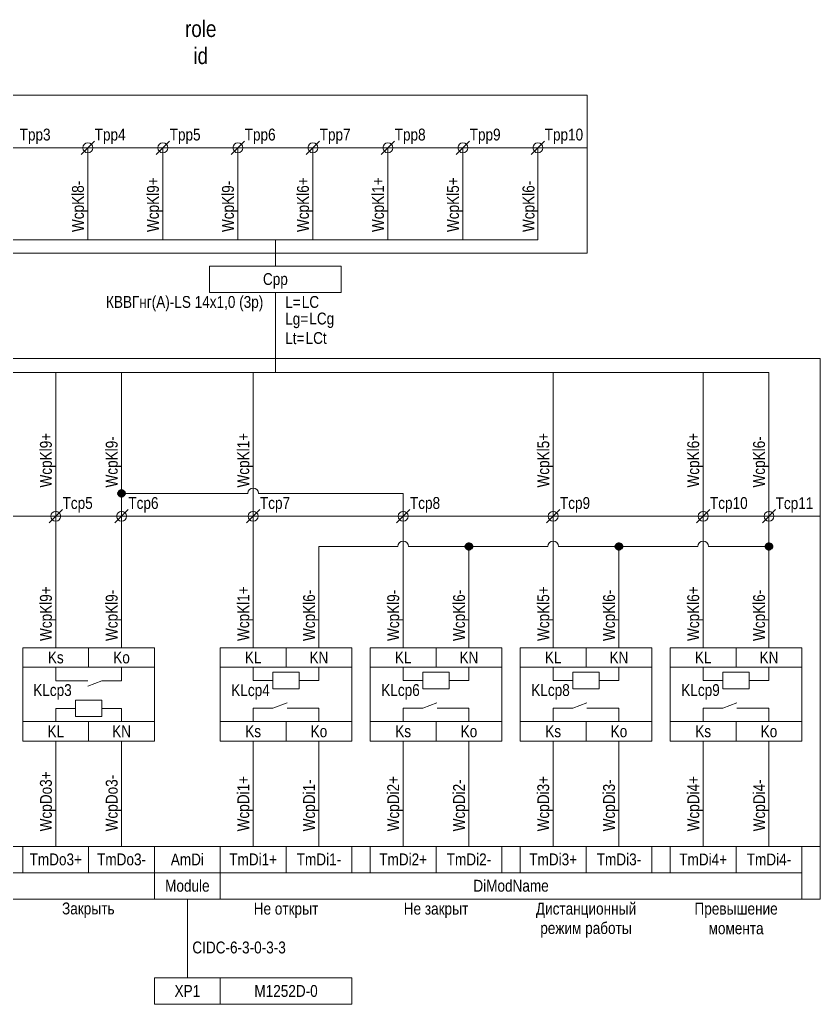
# Model space of a CAD drawing. Header units: millimetres. Extents: x 20 to 233, y -159 to -5.
# Drawn here: x 111.6 to 233.3, y -159.2 to -9.5 of the extents above; entities that cross this region are included whole.
import ezdxf

# ---------------------------------------------------------------- set-up
doc = ezdxf.new("R2010")
doc.units = ezdxf.units.MM
doc.header["$MEASUREMENT"] = 0
doc.linetypes.add('1_1', pattern=[2000, 1000, -1000])
doc.linetypes.add('4_2_1_2', pattern=[6702.777624, 3527.777672, -1763.888836, 0, -1411.111116])
for name, color, linetype in [('cp_params_di', 7, 'Continuous'), ('cp_params_do', 7, 'Continuous'), ('cp_static_di', 7, 'Continuous'), ('cp_static_do', 7, 'Continuous'), ('id_params_di', 7, 'Continuous'), ('id_params_do', 7, 'Continuous'), ('id_static_di', 7, 'Continuous'), ('id_static_do', 7, 'Continuous')]:
    doc.layers.add(name, color=color, linetype=linetype)
doc.styles.add('СГЕНЕРИР_СТИЛЬ_1', font='')
doc.styles.get('СГЕНЕРИР_СТИЛЬ_1').set_extended_font_data('Arial Narrow')

msp = doc.modelspace()

# ---------------------------------------------------------------- hatches: boundary and pattern name
at = {"layer": 'cp_static_di', "linetype": 'Continuous', "lineweight": 0, "true_color": 0x000000}
for points in [[(179.52, -89.59), (179.55, -89.74), (179.64, -89.87), (179.77, -89.96), (179.92, -89.99), (180.08, -89.96), (180.21, -89.87), (180.29, -89.74), (180.32, -89.59), (180.29, -89.43), (180.21, -89.3), (180.08, -89.22), (179.92, -89.19), (179.77, -89.22), (179.64, -89.3), (179.55, -89.43)], [(202.32, -89.59), (202.35, -89.74), (202.44, -89.87), (202.57, -89.96), (202.72, -89.99), (202.88, -89.96), (203.01, -89.87), (203.09, -89.74), (203.12, -89.59), (203.09, -89.43), (203.01, -89.3), (202.88, -89.22), (202.72, -89.19), (202.57, -89.22), (202.44, -89.3), (202.35, -89.43)]]:
    msp.add_hatch(color=18, dxfattribs=at).paths.add_polyline_path(points)
at = {"layer": 'id_static_di', "linetype": 'Continuous', "lineweight": 0, "true_color": 0x000000}
for points in [[(126.72, -81.53), (126.76, -81.68), (126.84, -81.81), (126.97, -81.9), (127.12, -81.93), (127.28, -81.9), (127.41, -81.81), (127.49, -81.68), (127.52, -81.53), (127.49, -81.38), (127.41, -81.25), (127.28, -81.16), (127.12, -81.13), (126.97, -81.16), (126.84, -81.25), (126.76, -81.38)], [(225.12, -89.59), (225.15, -89.74), (225.24, -89.87), (225.37, -89.96), (225.52, -89.99), (225.68, -89.96), (225.81, -89.87), (225.89, -89.74), (225.92, -89.59), (225.89, -89.43), (225.81, -89.3), (225.68, -89.22), (225.52, -89.19), (225.37, -89.22), (225.24, -89.3), (225.15, -89.43)]]:
    msp.add_hatch(color=18, dxfattribs=at).paths.add_polyline_path(points)

# ---------------------------------------------------------------- linework, layer by layer
at = {"layer": 'cp_static_di', "color": 7, "linetype": '1_1', "lineweight": 15, "ltscale": 100}
msp.add_line((233.32, -61), (56.53, -61), dxfattribs=at)
at = {"layer": 'cp_static_di', "color": 7, "linetype": 'Continuous', "lineweight": 15, "ltscale": 100}
for p, q in [((71.53, -63.14), (225.52, -63.14)), ((117.12, -63.14), (117.12, -85)), ((127.12, -63.14), (127.12, -85)), ((147.12, -63.14), (147.12, -85)), ((192.72, -63.14), (192.72, -85)), ((215.52, -63.14), (215.52, -85)), ((225.52, -63.14), (225.52, -85)), ((116.12, -86), (118.12, -84)), ((126.12, -86), (128.12, -84)), ((146.12, -86), (148.12, -84)), ((147.12, -85), (147.12, -105)), ((168.92, -86), (170.92, -84)), ((169.92, -85), (169.92, -105)), ((192.72, -85), (192.72, -105)), ((215.52, -85), (215.52, -105)), ((225.52, -105), (225.52, -85)), ((157.12, -105), (157.12, -89.59)), ((179.92, -105), (179.92, -89.99)), ((202.72, -105), (202.72, -89.99)), ((147.12, -119.18), (147.12, -135.18)), ((157.12, -119.18), (157.12, -135.18)), ((169.92, -119.18), (169.92, -135.18)), ((179.92, -119.18), (179.92, -135.18)), ((192.72, -119.18), (192.72, -135.18)), ((202.72, -119.18), (202.72, -135.18)), ((215.52, -119.18), (215.52, -135.18)), ((225.52, -119.18), (225.52, -135.18)), ((132.12, -135.18), (233.32, -135.18)), ((132.12, -143.18), (233.32, -143.18))]:
    msp.add_line(p, q, dxfattribs=at)
at = {"layer": 'cp_static_di', "color": 7, "linetype": '4_2_1_2', "lineweight": 15, "ltscale": 100}
msp.add_line((56.53, -85), (233.32, -85), dxfattribs=at)
at = {"layer": 'cp_static_di', "color": 7, "linetype": 'Continuous', "lineweight": 15, "ltscale": 100}
for points in [[(142.12, -119.18), (162.12, -119.18), (162.12, -105), (142.12, -105)], [(142.12, -107.96), (152.12, -107.96), (152.12, -105), (142.12, -105)], [(152.12, -107.96), (162.12, -107.96), (162.12, -105), (152.12, -105)], [(164.92, -119.18), (184.92, -119.18), (184.92, -105), (164.92, -105)], [(164.92, -107.96), (174.92, -107.96), (174.92, -105), (164.92, -105)], [(174.92, -107.96), (184.92, -107.96), (184.92, -105), (174.92, -105)], [(187.72, -119.18), (207.72, -119.18), (207.72, -105), (187.72, -105)], [(187.72, -107.96), (197.72, -107.96), (197.72, -105), (187.72, -105)], [(197.72, -107.96), (207.72, -107.96), (207.72, -105), (197.72, -105)], [(210.52, -119.18), (230.52, -119.18), (230.52, -105), (210.52, -105)], [(210.52, -107.96), (220.52, -107.96), (220.52, -105), (210.52, -105)], [(220.52, -107.96), (230.52, -107.96), (230.52, -105), (220.52, -105)], [(154.13, -108.72), (154.13, -111.21), (150.13, -111.21), (150.13, -108.72)], [(176.93, -108.72), (176.93, -111.21), (172.93, -111.21), (172.93, -108.72)], [(199.73, -108.72), (199.73, -111.21), (195.73, -111.21), (195.73, -108.72)], [(222.53, -108.72), (222.53, -111.21), (218.53, -111.21), (218.53, -108.72)], [(142.12, -119.18), (152.12, -119.18), (152.12, -116.21), (142.12, -116.21)], [(152.12, -119.18), (162.12, -119.18), (162.12, -116.21), (152.12, -116.21)], [(164.92, -119.18), (174.92, -119.18), (174.92, -116.21), (164.92, -116.21)], [(174.92, -119.18), (184.92, -119.18), (184.92, -116.21), (174.92, -116.21)], [(187.72, -119.18), (197.72, -119.18), (197.72, -116.21), (187.72, -116.21)], [(197.72, -119.18), (207.72, -119.18), (207.72, -116.21), (197.72, -116.21)], [(210.52, -119.18), (220.52, -119.18), (220.52, -116.21), (210.52, -116.21)], [(220.52, -119.18), (230.52, -119.18), (230.52, -116.21), (220.52, -116.21)], [(142.12, -135.18), (152.12, -135.18), (152.12, -139.18), (142.12, -139.18)], [(152.12, -135.18), (162.12, -135.18), (162.12, -139.18), (152.12, -139.18)], [(164.92, -135.18), (174.92, -135.18), (174.92, -139.18), (164.92, -139.18)], [(174.92, -135.18), (184.92, -135.18), (184.92, -139.18), (174.92, -139.18)], [(187.72, -135.18), (197.72, -135.18), (197.72, -139.18), (187.72, -139.18)], [(197.72, -135.18), (207.72, -135.18), (207.72, -139.18), (197.72, -139.18)], [(210.52, -135.18), (220.52, -135.18), (220.52, -139.18), (210.52, -139.18)], [(220.52, -135.18), (230.52, -135.18), (230.52, -139.18), (220.52, -139.18)], [(142.12, -139.18), (230.52, -139.18), (230.52, -143.18), (142.12, -143.18)]]:
    msp.add_lwpolyline(points, close=True, dxfattribs=at)
for points in [[(147.13, -107.96), (147.13, -109.96), (150.13, -109.96)], [(157.12, -107.96), (157.12, -109.96), (154.13, -109.96)], [(169.93, -107.96), (169.93, -109.96), (172.93, -109.96)], [(179.92, -107.96), (179.92, -109.96), (176.93, -109.96)], [(192.73, -107.96), (192.73, -109.96), (195.73, -109.96)], [(202.72, -107.96), (202.72, -109.96), (199.73, -109.96)], [(215.53, -107.96), (215.53, -109.96), (218.53, -109.96)], [(225.52, -107.96), (225.52, -109.96), (222.53, -109.96)], [(150.13, -114.18), (152.27, -113.35)], [(172.93, -114.18), (175.06, -113.35)], [(195.73, -114.18), (197.86, -113.35)], [(218.53, -114.18), (220.66, -113.35)], [(147.13, -116.21), (147.13, -114.18), (150.13, -114.18)], [(154.13, -114.18), (152.27, -114.18)], [(157.12, -116.21), (157.12, -114.18), (154.13, -114.18)], [(169.93, -116.21), (169.93, -114.18), (172.93, -114.18)], [(176.93, -114.18), (175.07, -114.18)], [(179.92, -116.21), (179.92, -114.18), (176.93, -114.18)], [(192.73, -116.21), (192.73, -114.18), (195.73, -114.18)], [(199.73, -114.18), (197.86, -114.18)], [(202.72, -116.21), (202.72, -114.18), (199.73, -114.18)], [(215.53, -116.21), (215.53, -114.18), (218.53, -114.18)], [(222.53, -114.18), (220.66, -114.18)], [(225.52, -116.21), (225.52, -114.18), (222.53, -114.18)]]:
    msp.add_lwpolyline(points, dxfattribs=at)
for centre in [(117.12, -85), (127.12, -85), (147.12, -85), (169.92, -85)]:
    msp.add_circle(centre, 0.75, dxfattribs=at)
at = {"layer": 'cp_static_di', "color": 7, "linetype": 'Continuous', "lineweight": 70, "ltscale": 100}
for centre in [(179.92, -89.59), (202.72, -89.59)]:
    msp.add_circle(centre, 0.4, dxfattribs=at)
at = {"layer": 'cp_static_di', "color": 7, "linetype": 'Continuous', "lineweight": 15, "ltscale": 100}
for centre in [(147.12, -81.53), (169.92, -89.59), (192.72, -89.59), (215.52, -89.59)]:
    msp.add_arc(centre, 0.815, 0, 180, dxfattribs=at)
at = {"layer": 'cp_static_do', "color": 7, "linetype": '1_1', "lineweight": 15, "ltscale": 100}
msp.add_line((233.32, -61), (233.32, -143.18), dxfattribs=at)
at = {"layer": 'cp_static_do', "color": 7, "linetype": 'Continuous', "lineweight": 15, "ltscale": 100}
for p, q in [((117.12, -85), (117.12, -105)), ((127.12, -85), (127.12, -105)), ((191.72, -86), (193.72, -84)), ((214.52, -86), (216.52, -84)), ((224.52, -86), (226.52, -84)), ((117.12, -119.18), (117.12, -135.18)), ((127.12, -119.18), (127.12, -135.18)), ((56.53, -135.18), (132.12, -135.18)), ((56.53, -143.18), (132.01, -143.18)), ((137.12, -143.18), (137.12, -155.18))]:
    msp.add_line(p, q, dxfattribs=at)
for points in [[(112.12, -119.18), (132.12, -119.18), (132.12, -105), (112.12, -105)], [(112.12, -107.96), (122.12, -107.96), (122.12, -105), (112.12, -105)], [(122.12, -107.96), (132.12, -107.96), (132.12, -105), (122.12, -105)], [(120.13, -115.46), (120.13, -112.96), (124.13, -112.96), (124.13, -115.46)], [(112.12, -119.18), (122.12, -119.18), (122.12, -116.21), (112.12, -116.21)], [(122.12, -119.18), (132.12, -119.18), (132.12, -116.21), (122.12, -116.21)], [(112.12, -135.18), (122.12, -135.18), (122.12, -139.18), (112.12, -139.18)], [(122.12, -135.18), (132.12, -135.18), (132.12, -139.18), (122.12, -139.18)], [(66.53, -139.18), (132.12, -139.18), (132.12, -143.18), (66.53, -143.18)], [(142.12, -143.18), (132.12, -143.18), (132.12, -139.18), (142.12, -139.18)], [(142.12, -159.18), (132.12, -159.18), (132.12, -155.18), (142.12, -155.18)], [(142.12, -155.18), (162.12, -155.18), (162.12, -159.18), (142.12, -159.18)]]:
    msp.add_lwpolyline(points, close=True, dxfattribs=at)
for points in [[(117.13, -107.96), (117.13, -110), (120.13, -110)], [(127.12, -107.96), (127.12, -110), (124.13, -110)], [(120.13, -110), (121.99, -110)], [(124.13, -110), (121.99, -110.83)], [(117.13, -116.21), (117.13, -114.21), (120.13, -114.21)], [(127.12, -116.21), (127.12, -114.21), (124.13, -114.21)]]:
    msp.add_lwpolyline(points, dxfattribs=at)
for centre in [(192.72, -85), (215.52, -85), (225.52, -85)]:
    msp.add_circle(centre, 0.75, dxfattribs=at)
at = {"layer": 'id_static_di', "color": 7, "linetype": 'Continuous', "lineweight": 15, "ltscale": 100}
for p, q in [((150.5, -63.14), (150.5, -51)), ((127.52, -81.53), (146.31, -81.53)), ((147.94, -81.53), (169.92, -81.53)), ((169.92, -81.53), (169.92, -85)), ((169.11, -89.59), (157.12, -89.59)), ((191.91, -89.59), (170.74, -89.59)), ((214.71, -89.59), (193.54, -89.59)), ((225.12, -89.59), (216.34, -89.59))]:
    msp.add_line(p, q, dxfattribs=at)
at = {"layer": 'id_static_di', "color": 7, "linetype": 'Continuous', "lineweight": 70, "ltscale": 100}
for centre in [(127.12, -81.53), (225.52, -89.59)]:
    msp.add_circle(centre, 0.4, dxfattribs=at)
at = {"layer": 'id_static_do', "color": 7, "linetype": '1_1', "lineweight": 15, "ltscale": 100}
for p, q in [((197.88, -21), (81.08, -21)), ((197.88, -45), (197.88, -21)), ((197.88, -45), (81.08, -45))]:
    msp.add_line(p, q, dxfattribs=at)
at = {"layer": 'id_static_do', "color": 7, "linetype": 'Continuous', "lineweight": 15, "ltscale": 100}
for p, q in [((121, -30), (123, -28)), ((132.4, -30), (134.4, -28)), ((143.8, -30), (145.8, -28)), ((155.2, -30), (157.2, -28)), ((166.6, -30), (168.6, -28)), ((178, -30), (180, -28)), ((189.4, -30), (191.4, -28)), ((122, -43), (122, -29)), ((133.4, -43), (133.4, -29)), ((144.8, -43), (144.8, -29)), ((156.2, -43), (156.2, -29)), ((167.6, -43), (167.6, -29)), ((179, -43), (179, -29)), ((190.4, -43), (190.4, -29)), ((87.8, -43), (190.4, -43)), ((150.5, -47), (150.5, -43))]:
    msp.add_line(p, q, dxfattribs=at)
at = {"layer": 'id_static_do', "color": 7, "linetype": '4_2_1_2', "lineweight": 15, "ltscale": 100}
msp.add_line((81.08, -29), (197.88, -29), dxfattribs=at)
at = {"layer": 'id_static_do', "color": 7, "linetype": 'Continuous', "lineweight": 15, "ltscale": 100}
msp.add_lwpolyline([(140.5, -51), (160.5, -51), (160.5, -47), (140.5, -47)], close=True, dxfattribs=at)
for centre in [(122, -29), (133.4, -29), (144.8, -29), (156.2, -29), (167.6, -29), (179, -29), (190.4, -29)]:
    msp.add_circle(centre, 0.75, dxfattribs=at)

# ---------------------------------------------------------------- texts
at = {"layer": 'cp_params_di', "color": 7, "linetype": 'Continuous', "lineweight": 15, "char_height": 1.8, "attachment_point": 1, "rotation": 90, "style": 'СГЕНЕРИР_СТИЛЬ_1'}
for s, insert in [('\\A1;{\\pql;\\fArial Narrow|b0|i0|c204|p34;WcpKl\\fArial Narrow|b0|i0|c204|p34;8\\fArial Narrow|b0|i0|c204|p34;-}', (119.59, -41.8)), ('\\A1;{\\pql;\\fArial Narrow|b0|i0|c204|p34;WcpKl\\fArial Narrow|b0|i0|c204|p34;9\\fArial Narrow|b0|i0|c204|p34;+}', (130.99, -41.8)), ('\\A1;{\\pql;\\fArial Narrow|b0|i0|c204|p34;WcpKl\\fArial Narrow|b0|i0|c204|p34;9\\fArial Narrow|b0|i0|c204|p34;-}', (142.39, -41.8)), ('\\A1;{\\pql;\\fArial Narrow|b0|i0|c204|p34;WcpKl\\fArial Narrow|b0|i0|c204|p34;6\\fArial Narrow|b0|i0|c204|p34;+}', (153.79, -41.8)), ('\\A1;{\\pql;\\fArial Narrow|b0|i0|c204|p34;Wcp\\fArial Narrow|b0|i0|c204|p34;Kl1+}', (165.19, -41.8)), ('\\A1;{\\pql;\\fArial Narrow|b0|i0|c204|p34;WcpKl\\fArial Narrow|b0|i0|c204|p34;5\\fArial Narrow|b0|i0|c204|p34;+}', (176.6, -41.8)), ('\\A1;{\\pql;\\fArial Narrow|b0|i0|c204|p34;WcpKl\\fArial Narrow|b0|i0|c204|p34;6\\fArial Narrow|b0|i0|c204|p34;-}', (188.07, -41.8)), ('\\A1;{\\pql;\\fArial Narrow|b0|i0|c204|p34;WcpKl\\fArial Narrow|b0|i0|c204|p34;9\\fArial Narrow|b0|i0|c204|p34;+}', (114.72, -80.63)), ('\\A1;{\\pql;\\fArial Narrow|b0|i0|c204|p34;WcpKl\\fArial Narrow|b0|i0|c204|p34;9\\fArial Narrow|b0|i0|c204|p34;-}', (124.72, -80.63)), ('\\A1;{\\pql;\\fArial Narrow|b0|i0|c204|p34;Wcp\\fArial Narrow|b0|i0|c204|p34;Kl1+}', (144.72, -80.63)), ('\\A1;{\\pql;\\fArial Narrow|b0|i0|c204|p34;WcpKl\\fArial Narrow|b0|i0|c204|p34;5\\fArial Narrow|b0|i0|c204|p34;+}', (190.32, -80.63)), ('\\A1;{\\pql;\\fArial Narrow|b0|i0|c204|p34;WcpKl\\fArial Narrow|b0|i0|c204|p34;6\\fArial Narrow|b0|i0|c204|p34;+}', (213.11, -80.63)), ('\\A1;{\\pql;\\fArial Narrow|b0|i0|c204|p34;WcpKl\\fArial Narrow|b0|i0|c204|p34;6\\fArial Narrow|b0|i0|c204|p34;-}', (223.11, -80.63)), ('\\A1;{\\pql;\\fArial Narrow|b0|i0|c204|p34;Wcp\\fArial Narrow|b0|i0|c204|p34;Kl1+}', (144.72, -103.96)), ('\\A1;{\\pql;\\fArial Narrow|b0|i0|c204|p34;WcpKl\\fArial Narrow|b0|i0|c204|p34;5\\fArial Narrow|b0|i0|c204|p34;+}', (190.32, -103.96)), ('\\A1;{\\pql;\\fArial Narrow|b0|i0|c204|p34;WcpKl\\fArial Narrow|b0|i0|c204|p34;6\\fArial Narrow|b0|i0|c204|p34;+}', (213.11, -103.96)), ('\\A1;{\\pql;\\fArial Narrow|b0|i0|c204|p34;WcpKl\\fArial Narrow|b0|i0|c204|p34;6\\fArial Narrow|b0|i0|c204|p34;-}', (154.72, -103.96)), ('\\A1;{\\pql;\\fArial Narrow|b0|i0|c204|p34;WcpKl\\fArial Narrow|b0|i0|c204|p34;6\\fArial Narrow|b0|i0|c204|p34;-}', (177.51, -103.96)), ('\\A1;{\\pql;\\fArial Narrow|b0|i0|c204|p34;WcpKl\\fArial Narrow|b0|i0|c204|p34;6\\fArial Narrow|b0|i0|c204|p34;-}', (200.31, -103.96)), ('\\A1;{\\pql;\\fArial Narrow|b0|i0|c204|p34;WcpKl\\fArial Narrow|b0|i0|c204|p34;6\\fArial Narrow|b0|i0|c204|p34;-}', (223.11, -103.96)), ('\\A1;{\\pql;\\fArial Narrow|b0|i0|c204|p34;WcpDi1\\fArial Narrow|b0|i0|c204|p34;+}', (144.72, -132.89)), ('\\A1;{\\pql;\\fArial Narrow|b0|i0|c204|p34;WcpDi1\\fArial Narrow|b0|i0|c204|p34;-}', (154.72, -132.89)), ('\\A1;{\\pql;\\fArial Narrow|b0|i0|c204|p34;WcpDi\\fArial Narrow|b0|i0|c204|p34;2\\fArial Narrow|b0|i0|c204|p34;+}', (167.51, -132.89)), ('\\A1;{\\pql;\\fArial Narrow|b0|i0|c204|p34;WcpDi\\fArial Narrow|b0|i0|c204|p34;2\\fArial Narrow|b0|i0|c204|p34;-}', (177.51, -132.89)), ('\\A1;{\\pql;\\fArial Narrow|b0|i0|c204|p34;WcpDi\\fArial Narrow|b0|i0|c204|p34;3\\fArial Narrow|b0|i0|c204|p34;+}', (190.31, -132.89)), ('\\A1;{\\pql;\\fArial Narrow|b0|i0|c204|p34;WcpDi\\fArial Narrow|b0|i0|c204|p34;3\\fArial Narrow|b0|i0|c204|p34;-}', (200.31, -132.89)), ('\\A1;{\\pql;\\fArial Narrow|b0|i0|c204|p34;WcpDi\\fArial Narrow|b0|i0|c204|p34;4\\fArial Narrow|b0|i0|c204|p34;+}', (213.12, -132.89)), ('\\A1;{\\pql;\\fArial Narrow|b0|i0|c204|p34;WcpDi\\fArial Narrow|b0|i0|c204|p34;4\\fArial Narrow|b0|i0|c204|p34;-}', (223.12, -132.89))]:
    msp.add_mtext(s, dxfattribs=dict(at, insert=insert))
at = {"layer": 'cp_params_di', "color": 7, "linetype": 'Continuous', "lineweight": 15, "char_height": 1.8, "style": 'СГЕНЕРИР_СТИЛЬ_1'}
for s, insert, attachment_point in [('\\A1;{\\pql;\\fArial Narrow|b0|i0|c204|p34;Tcp5}', (118.15, -82.09), 1), ('\\A1;{\\pql;\\fArial Narrow|b0|i0|c204|p34;Tcp6}', (128.15, -82.09), 1), ('\\A1;{\\pql;\\fArial Narrow|b0|i0|c204|p34;Tcp7}', (148.15, -82.09), 1), ('\\A1;{\\pql;\\fArial Narrow|b0|i0|c204|p34;Tcp8}', (170.95, -82.09), 1), ('\\A1;{\\pqc;\\fArial Narrow|b0|i0|c204|p34;K\\fArial Narrow|b0|i0|c204|p34;L}', (147.12, -105.56), 2), ('\\A1;{\\pqc;\\fArial Narrow|b0|i0|c204|p34;K\\fArial Narrow|b0|i0|c204|p34;N}', (157.12, -105.56), 2), ('\\A1;{\\pqc;\\fArial Narrow|b0|i0|c204|p34;K\\fArial Narrow|b0|i0|c204|p34;L}', (169.92, -105.56), 2), ('\\A1;{\\pqc;\\fArial Narrow|b0|i0|c204|p34;K\\fArial Narrow|b0|i0|c204|p34;N}', (179.92, -105.56), 2), ('\\A1;{\\pqc;\\fArial Narrow|b0|i0|c204|p34;K\\fArial Narrow|b0|i0|c204|p34;L}', (192.72, -105.56), 2), ('\\A1;{\\pqc;\\fArial Narrow|b0|i0|c204|p34;K\\fArial Narrow|b0|i0|c204|p34;N}', (202.72, -105.56), 2), ('\\A1;{\\pqc;\\fArial Narrow|b0|i0|c204|p34;K\\fArial Narrow|b0|i0|c204|p34;L}', (215.52, -105.56), 2), ('\\A1;{\\pqc;\\fArial Narrow|b0|i0|c204|p34;K\\fArial Narrow|b0|i0|c204|p34;N}', (225.52, -105.56), 2), ('\\A1;{\\pqc;\\fArial Narrow|b0|i0|c204|p34;KLcp\\fArial Narrow|b0|i0|c204|p34;4}', (146.72, -110.53), 2), ('\\A1;{\\pqc;\\fArial Narrow|b0|i0|c204|p34;KLcp\\fArial Narrow|b0|i0|c204|p34;6}', (169.52, -110.52), 2), ('\\A1;{\\pqc;\\fArial Narrow|b0|i0|c204|p34;KLcp\\fArial Narrow|b0|i0|c204|p34;8}', (192.32, -110.52), 2), ('\\A1;{\\pqc;\\fArial Narrow|b0|i0|c204|p34;KLcp\\fArial Narrow|b0|i0|c204|p34;9}', (215.12, -110.52), 2), ('\\A1;{\\pqc;\\fArial Narrow|b0|i0|c204|p34;Ks}', (147.12, -116.78), 2), ('\\A1;{\\pqc;\\fArial Narrow|b0|i0|c204|p34;Ko}', (157.12, -116.78), 2), ('\\A1;{\\pqc;\\fArial Narrow|b0|i0|c204|p34;Ks}', (169.92, -116.78), 2), ('\\A1;{\\pqc;\\fArial Narrow|b0|i0|c204|p34;Ko}', (179.92, -116.78), 2), ('\\A1;{\\pqc;\\fArial Narrow|b0|i0|c204|p34;Ks}', (192.72, -116.78), 2), ('\\A1;{\\pqc;\\fArial Narrow|b0|i0|c204|p34;Ko}', (202.72, -116.78), 2), ('\\A1;{\\pqc;\\fArial Narrow|b0|i0|c204|p34;Ks}', (215.52, -116.78), 2), ('\\A1;{\\pqc;\\fArial Narrow|b0|i0|c204|p34;Ko}', (225.52, -116.78), 2), ('\\A1;{\\pqc;\\fArial Narrow|b0|i0|c204|p34;Am\\fArial Narrow|b0|i0|c204|p34;Di}', (137.12, -136.26), 2), ('\\A1;{\\pqc;\\fArial Narrow|b0|i0|c204|p34;TmDi1\\fArial Narrow|b0|i0|c204|p34;+}', (147.12, -136.25), 2), ('\\A1;{\\pqc;\\fArial Narrow|b0|i0|c204|p34;TmDi1\\fArial Narrow|b0|i0|c204|p34;-}', (157.12, -136.25), 2), ('\\A1;{\\pqc;\\fArial Narrow|b0|i0|c204|p34;TmDi2\\fArial Narrow|b0|i0|c204|p34;+}', (169.92, -136.25), 2), ('\\A1;{\\pqc;\\fArial Narrow|b0|i0|c204|p34;TmDi2\\fArial Narrow|b0|i0|c204|p34;-}', (179.92, -136.25), 2), ('\\A1;{\\pqc;\\fArial Narrow|b0|i0|c204|p34;TmDi\\fArial Narrow|b0|i0|c204|p34;3\\fArial Narrow|b0|i0|c204|p34;+}', (192.72, -136.25), 2), ('\\A1;{\\pqc;\\fArial Narrow|b0|i0|c204|p34;TmDi\\fArial Narrow|b0|i0|c204|p34;3\\fArial Narrow|b0|i0|c204|p34;-}', (202.72, -136.25), 2), ('\\A1;{\\pqc;\\fArial Narrow|b0|i0|c204|p34;TmDi\\fArial Narrow|b0|i0|c204|p34;4\\fArial Narrow|b0|i0|c204|p34;+}', (215.52, -136.26), 2), ('\\A1;{\\pqc;\\fArial Narrow|b0|i0|c204|p34;TmDi\\fArial Narrow|b0|i0|c204|p34;4\\fArial Narrow|b0|i0|c204|p34;-}', (225.52, -136.26), 2), ('\\A1;{\\pqc;\\fArial Narrow|b0|i0|c204|p34;DiModName}', (186.32, -140.26), 2)]:
    msp.add_mtext(s, dxfattribs=dict(at, insert=insert, attachment_point=attachment_point))
at = {"layer": 'cp_params_do', "color": 7, "linetype": 'Continuous', "lineweight": 15, "char_height": 1.8, "style": 'СГЕНЕРИР_СТИЛЬ_1'}
for s, insert, attachment_point in [('\\A1;{\\pql;\\fArial Narrow|b0|i0|c204|p34;Tcp\\fArial Narrow|b0|i0|c204|p34;9}', (193.75, -82.09), 1), ('\\A1;{\\pql;\\fArial Narrow|b0|i0|c204|p34;Tcp1\\fArial Narrow|b0|i0|c204|p34;0}', (216.55, -82.09), 1), ('\\A1;{\\pql;\\fArial Narrow|b0|i0|c204|p34;Tcp1\\fArial Narrow|b0|i0|c204|p34;1}', (226.53, -82.11), 1), ('\\A1;{\\pqc;\\fArial Narrow|b0|i0|c204|p34;Ks}', (117.12, -105.56), 2), ('\\A1;{\\pqc;\\fArial Narrow|b0|i0|c204|p34;Ko}', (127.12, -105.56), 2), ('\\A1;{\\pqc;\\fArial Narrow|b0|i0|c204|p34;KLcp\\fArial Narrow|b0|i0|c204|p34;3}', (116.62, -110.52), 2), ('\\A1;{\\pqc;\\fArial Narrow|b0|i0|c204|p34;KL}', (117.12, -116.78), 2), ('\\A1;{\\pqc;\\fArial Narrow|b0|i0|c204|p34;KN}', (127.12, -116.78), 2), ('\\A1;{\\pqc;\\fArial Narrow|b0|i0|c204|p34;TmD\\fArial Narrow|b0|i0|c204|p34;o3\\fArial Narrow|b0|i0|c204|p34;+}', (117.12, -136.25), 2), ('\\A1;{\\pqc;\\fArial Narrow|b0|i0|c204|p34;TmD\\fArial Narrow|b0|i0|c204|p34;o3\\fArial Narrow|b0|i0|c204|p34;-}', (127.12, -136.25), 2)]:
    msp.add_mtext(s, dxfattribs=dict(at, insert=insert, attachment_point=attachment_point))
at = {"layer": 'cp_params_do', "color": 7, "linetype": 'Continuous', "lineweight": 15, "char_height": 1.8, "attachment_point": 1, "rotation": 90, "style": 'СГЕНЕРИР_СТИЛЬ_1'}
for s, insert in [('\\A1;{\\pql;\\fArial Narrow|b0|i0|c204|p34;WcpKl\\fArial Narrow|b0|i0|c204|p34;9\\fArial Narrow|b0|i0|c204|p34;+}', (114.72, -103.96)), ('\\A1;{\\pql;\\fArial Narrow|b0|i0|c204|p34;WcpKl\\fArial Narrow|b0|i0|c204|p34;9\\fArial Narrow|b0|i0|c204|p34;-}', (124.72, -103.96)), ('\\A1;{\\pql;\\fArial Narrow|b0|i0|c204|p34;WcpKl\\fArial Narrow|b0|i0|c204|p34;9\\fArial Narrow|b0|i0|c204|p34;-}', (167.51, -103.96)), ('\\A1;{\\pql;\\fArial Narrow|b0|i0|c204|p34;WcpDo\\fArial Narrow|b0|i0|c204|p34;3\\fArial Narrow|b0|i0|c204|p34;+}', (114.72, -132.89)), ('\\A1;{\\pql;\\fArial Narrow|b0|i0|c204|p34;WcpDo\\fArial Narrow|b0|i0|c204|p34;3\\fArial Narrow|b0|i0|c204|p34;-}', (124.72, -132.89))]:
    msp.add_mtext(s, dxfattribs=dict(at, insert=insert))
at = {"layer": 'cp_static_di', "color": 7, "linetype": 'Continuous', "lineweight": 15, "char_height": 1.8, "width": 20, "attachment_point": 2, "style": 'СГЕНЕРИР_СТИЛЬ_1'}
for s, insert, line_spacing_factor in [('\\A1;{\\pqc;\\fArial Narrow|b0|i0|c204|p34;Дистанционный режим работы}', (197.72, -143.74), 0.982786), ('\\A1;{\\pqc;\\fArial Narrow|b0|i0|c204|p34;Превышение момента}', (220.52, -143.74), 0.994649)]:
    msp.add_mtext(s, dxfattribs=dict(at, insert=insert, line_spacing_factor=line_spacing_factor))
at = {"layer": 'cp_static_di', "color": 7, "linetype": 'Continuous', "lineweight": 15, "char_height": 1.8, "attachment_point": 2, "style": 'СГЕНЕРИР_СТИЛЬ_1'}
for s, insert in [('\\A1;{\\pqc;\\fArial Narrow|b0|i0|c204|p34;Не открыт}', (152.12, -143.74)), ('\\A1;{\\pqc;\\fArial Narrow|b0|i0|c204|p34;Не з\\fArial Narrow|b0|i0|c204|p34;акрыт}', (174.92, -143.74))]:
    msp.add_mtext(s, dxfattribs=dict(at, insert=insert))
at = {"layer": 'cp_static_do', "color": 7, "linetype": 'Continuous', "lineweight": 15, "char_height": 1.8, "attachment_point": 2, "style": 'СГЕНЕРИР_СТИЛЬ_1'}
for s, insert in [('\\A1;{\\pqc;\\fArial Narrow|b0|i0|c204|p34;Module}', (137.12, -140.26)), ('\\A1;{\\pqc;\\fArial Narrow|b0|i0|c204|p34;Закрыть}', (122.07, -143.71)), ('\\A1;{\\pqc;\\fArial Narrow|b0|i0|c204|p34;XP1}', (137.12, -156.25)), ('\\A1;{\\pqc;\\fArial Narrow|b0|i0|c204|p34;M125\\fArial Narrow|b0|i0|c204|p34;2D\\fArial Narrow|b0|i0|c204|p34;-0}', (152.12, -156.25))]:
    msp.add_mtext(s, dxfattribs=dict(at, insert=insert))
at = {"layer": 'id_params_di', "color": 7, "linetype": 'Continuous', "lineweight": 15, "style": 'СГЕНЕРИР_СТИЛЬ_1'}
for s, insert, char_height, attachment_point in [('\\A1;{\\pqc;\\fArial Narrow|b0|i0|c204|p34;role}', (139.15, -9.66), 2.5, 2), ('\\A1;{\\pqc;\\fArial Narrow|b0|i0|c204|p34;id}', (139.15, -13.78), 2.5, 2), ('\\A1;{\\pql;\\fArial Narrow|b0|i0|c204|p34;LC}', (154.51, -51.53), 1.8, 1), ('\\A1;{\\pql;\\fArial Narrow|b0|i0|c204|p34;LCg}', (155.66, -54.05), 1.8, 1), ('\\A1;{\\pql;\\fArial Narrow|b0|i0|c204|p34;LCt}', (155.09, -57.01), 1.8, 1)]:
    msp.add_mtext(s, dxfattribs=dict(at, insert=insert, char_height=char_height, attachment_point=attachment_point))
at = {"layer": 'id_params_do', "color": 7, "linetype": 'Continuous', "lineweight": 15, "char_height": 1.8, "style": 'СГЕНЕРИР_СТИЛЬ_1'}
for s, insert, attachment_point in [('\\A1;{\\pql;\\fArial Narrow|b0|i0|c204|p34;Tpp\\fArial Narrow|b0|i0|c204|p34;3}', (111.63, -26.09), 1), ('\\A1;{\\pql;\\fArial Narrow|b0|i0|c204|p34;Tpp\\fArial Narrow|b0|i0|c204|p34;4}', (123.03, -26.09), 1), ('\\A1;{\\pql;\\fArial Narrow|b0|i0|c204|p34;Tpp\\fArial Narrow|b0|i0|c204|p34;5}', (134.43, -26.09), 1), ('\\A1;{\\pql;\\fArial Narrow|b0|i0|c204|p34;Tpp\\fArial Narrow|b0|i0|c204|p34;6}', (145.83, -26.09), 1), ('\\A1;{\\pql;\\fArial Narrow|b0|i0|c204|p34;Tpp\\fArial Narrow|b0|i0|c204|p34;7}', (157.23, -26.09), 1), ('\\A1;{\\pql;\\fArial Narrow|b0|i0|c204|p34;Tpp\\fArial Narrow|b0|i0|c204|p34;8}', (168.63, -26.09), 1), ('\\A1;{\\pql;\\fArial Narrow|b0|i0|c204|p34;Tpp\\fArial Narrow|b0|i0|c204|p34;9}', (180.03, -26.09), 1), ('\\A1;{\\pql;\\fArial Narrow|b0|i0|c204|p34;Tpp1\\fArial Narrow|b0|i0|c204|p34;0}', (191.43, -26.09), 1), ('\\A1;{\\pqc;\\fArial Narrow|b0|i0|c204|p34;Cpp}', (150.5, -48.05), 2)]:
    msp.add_mtext(s, dxfattribs=dict(at, insert=insert, attachment_point=attachment_point))
at = {"layer": 'id_static_di', "color": 7, "linetype": 'Continuous', "lineweight": 15, "char_height": 1.8, "attachment_point": 1, "style": 'СГЕНЕРИР_СТИЛЬ_1'}
for s, insert in [('\\A1;{\\pql;\\fArial Narrow|b0|i0|c204|p34;КВВГнг(А)-LS 1\\fArial Narrow|b0|i0|c204|p34;4\\fArial Narrow|b0|i0|c204|p34;х1,0 (3р) }', (124.76, -51.53)), ('\\A1;{\\pql;\\fArial Narrow|b0|i0|c204|p34;L=}', (151.99, -51.56)), ('\\A1;{\\pql;\\fArial Narrow|b0|i0|c204|p34;Lg=}', (151.99, -54.08)), ('\\A1;{\\pql;\\fArial Narrow|b0|i0|c204|p34;Lt=}', (151.99, -57.04)), ('\\A1;{\\pql;\\fArial Narrow|b0|i0|c204|p34;CIDC-6-3-0-3-3}', (137.88, -149.64))]:
    msp.add_mtext(s, dxfattribs=dict(at, insert=insert))

doc.saveas('drawing.dxf')
